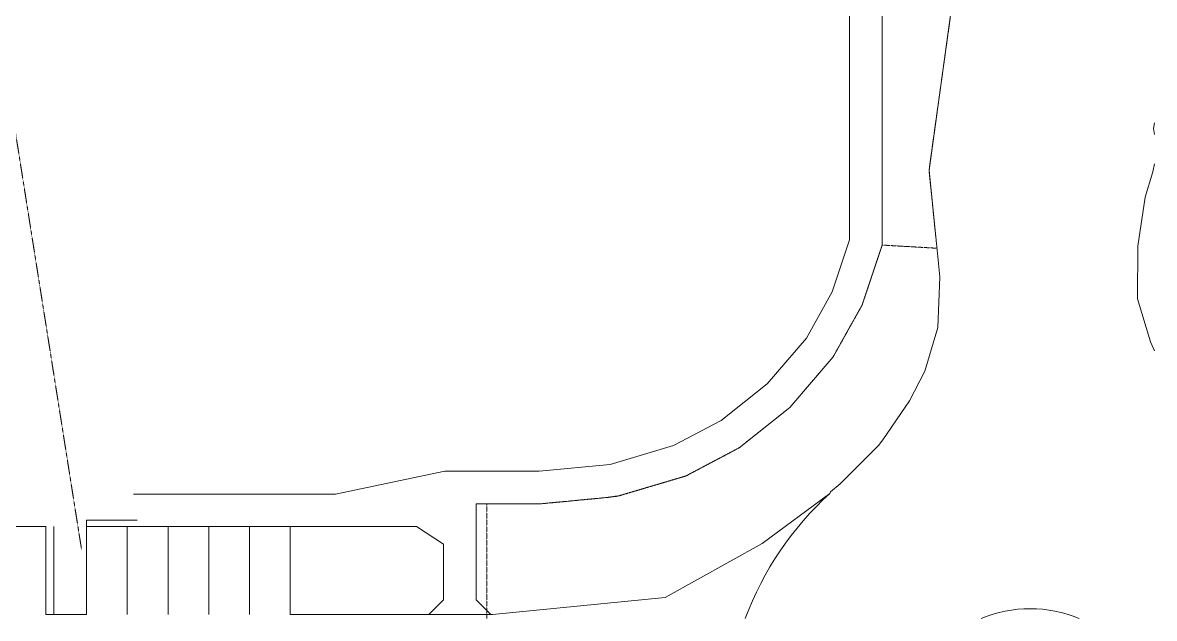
# Model space of a CAD drawing. Header units: millimetres. Extents: x -2355745 to -2216356, y 3958910 to 4068440.
# Drawn here: x -2285777 to -2216356, y 3958910 to 3995480 of the extents above; entities that cross this region are included whole.
import ezdxf

# ---------------------------------------------------------------- set-up
doc = ezdxf.new("R2010")
doc.units = ezdxf.units.MM
doc.linetypes.add('AEC_Double Dash', pattern=[39, 15, -4, 6, -4, 6, -4])
doc.linetypes.add('Grid Line', pattern=[21, 12, -3, 3, -3])
for name, color, linetype, lineweight in [('A-DETL', 90, 'Continuous', 18), ('A-FLOR', 192, 'Continuous', 5), ('C-PROP-LINE', 91, 'AEC_Double Dash', 13), ('C-TOPO', 7, 'Continuous', 5), ('S-GRID', 1, 'Continuous', 5)]:
    doc.layers.add(name, color=color, linetype=linetype, lineweight=lineweight)

# ---------------------------------------------------------------- blocks, each defined once
blk = doc.blocks.new('Family - ___-240017-ROOF - Part B')
at = {"layer": 'C-PROP-LINE'}
for p, q in [((-2226983, 4009382), (-2230178, 3986426)), ((-2230178, 3986426), (-2229692, 3981630)), ((-2234280, 3978150), (-2233053, 3981825)), ((-2229692, 3981630), (-2233053, 3981825)), ((-2236055, 3974972), (-2234280, 3978150)), ((-2238720, 3971855), (-2236055, 3974972)), ((-2241822, 3969384), (-2238720, 3971855)), ((-2245086, 3967654), (-2241822, 3969384)), ((-2249163, 3966443), (-2245086, 3967654)), ((-2253993, 3965944), (-2249891, 3966334)), ((-2249891, 3966334), (-2249163, 3966443)), ((-2257301, 3965944), (-2257301, 3958910)), ((-2257301, 3965944), (-2253993, 3965944))]:
    blk.add_line(p, q, dxfattribs=at)

msp = doc.modelspace()

# ---------------------------------------------------------------- linework, layer by layer
at = {"layer": 'A-DETL', "lineweight": 5}
for p, q in [((-2283858, 3964544), (-2283858, 3959144)), ((-2281858, 3964544), (-2281858, 3959144)), ((-2279358, 3964544), (-2279358, 3959144)), ((-2276858, 3964544), (-2276858, 3959144)), ((-2274358, 3964544), (-2274358, 3959144)), ((-2271858, 3964544), (-2271858, 3959144)), ((-2269358, 3964544), (-2269358, 3959144))]:
    msp.add_line(p, q, dxfattribs=at)
at = {"layer": 'A-FLOR'}
for p, q in [((-2233053, 3981825), (-2233053, 4008365)), ((-2235053, 4008049), (-2235053, 3982150)), ((-2227237, 4007560), (-2230178, 3986426)), ((-2216406, 3988971), (-2216356, 3989332)), ((-2216356, 3988607), (-2216406, 3988971)), ((-2230178, 3986426), (-2229514, 3979878)), ((-2216922, 3984776), (-2216440, 3986316)), ((-2216440, 3986316), (-2216356, 3986820)), ((-2217371, 3981762), (-2216922, 3984776)), ((-2235053, 3982150), (-2236117, 3978962)), ((-2234280, 3978150), (-2233053, 3981825)), ((-2217386, 3978517), (-2217371, 3981762)), ((-2229514, 3979878), (-2229637, 3976762)), ((-2236117, 3978962), (-2237704, 3976121)), ((-2216595, 3975879), (-2217386, 3978517)), ((-2236055, 3974972), (-2234280, 3978150)), ((-2229637, 3976762), (-2230427, 3974092)), ((-2237704, 3976121), (-2240116, 3973300)), ((-2216356, 3975343), (-2216595, 3975879)), ((-2238720, 3971855), (-2236055, 3974972)), ((-2230427, 3974092), (-2231371, 3972257)), ((-2240116, 3973300), (-2242923, 3971064)), ((-2241822, 3969384), (-2238720, 3971855)), ((-2231371, 3972257), (-2233012, 3969863)), ((-2242923, 3971064), (-2245847, 3969514)), ((-2245847, 3969514), (-2249739, 3968358)), ((-2233283, 3969532), (-2235627, 3967168)), ((-2233012, 3969863), (-2233283, 3969532)), ((-2245086, 3967654), (-2241822, 3969384)), ((-2249739, 3968358), (-2254088, 3967944)), ((-2259888, 3967944), (-2266583, 3966544)), ((-2254088, 3967944), (-2259888, 3967944)), ((-2249356, 3966385), (-2245086, 3967654)), ((-2235627, 3967168), (-2236223, 3966680)), ((-2266583, 3966544), (-2278979, 3966544)), ((-2253993, 3965944), (-2249356, 3966385)), ((-2240407, 3963498), (-2236265, 3966582)), ((-2236223, 3966680), (-2236265, 3966582)), ((-2257952, 3960044), (-2257952, 3965944)), ((-2257952, 3965944), (-2253993, 3965944)), ((-2285777, 3964544), (-2296796, 3964544)), ((-2269358, 3964544), (-2281858, 3964544)), ((-2281858, 3964544), (-2261626, 3964544)), ((-2269358, 3959144), (-2269358, 3964544)), ((-2261626, 3964544), (-2259952, 3963468)), ((-2259952, 3963468), (-2259952, 3960044)), ((-2246364, 3960197), (-2240407, 3963498)), ((-2281858, 3960666), (-2281858, 3959144)), ((-2259952, 3960044), (-2260852, 3959144)), ((-2257052, 3959144), (-2257952, 3960044)), ((-2256946, 3959144), (-2246364, 3960197)), ((-2269358, 3959144), (-2256946, 3959144))]:
    msp.add_line(p, q, dxfattribs=at)
for centre, radius, start, end in [((-2222910, 3951964), 19800, 132.41517, 159.46271), ((-2223977, 3951605), 7900, 67.64645, 112.35355)]:
    msp.add_arc(centre, radius, start, end, dxfattribs=at)
at = {"layer": 'C-TOPO'}
for p, q in [((-2229637, 3976762), (-2230427, 3974092)), ((-2231371, 3972257), (-2233012, 3969863)), ((-2233012, 3969863), (-2233283, 3969532)), ((-2236265, 3966582), (-2240407, 3963498)), ((-2281858, 3964944), (-2278750, 3964944)), ((-2281858, 3960666), (-2281858, 3964944)), ((-2284358, 3964544), (-2285777, 3964544)), ((-2284358, 3959144), (-2284358, 3964544)), ((-2240407, 3963498), (-2246364, 3960197)), ((-2281858, 3959144), (-2281858, 3960666)), ((-2246364, 3960197), (-2246364, 3960197)), ((-2281858, 3959144), (-2284358, 3959144)), ((-2269358, 3959144), (-2269358, 3959144))]:
    msp.add_line(p, q, dxfattribs=at)
at = {"layer": 'S-GRID', "linetype": 'Grid Line'}
msp.add_line((-2282158, 3963115), (-2297760, 4061618), dxfattribs=at)

# ---------------------------------------------------------------- block references
at = {"layer": 'C-PROP-LINE'}
msp.add_blockref('Family - ___-240017-ROOF - Part B', (0, 0), dxfattribs=at)

doc.saveas('drawing.dxf')
